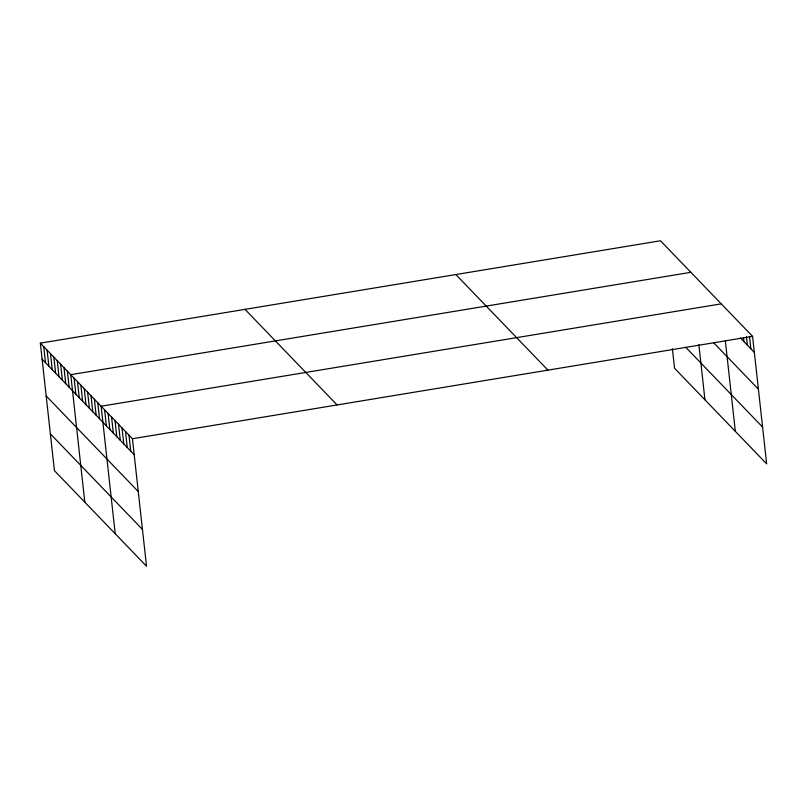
<?xml version="1.0" encoding="UTF-8"?>
<svg xmlns="http://www.w3.org/2000/svg" width="807" height="807" viewBox="0 0 807 807"><rect width="100%" height="100%" fill="white"/><g stroke="black" fill="none" stroke-linecap="round" stroke-linejoin="round"><path stroke-width="1.21" d="M40.35 343.136L132.439 438.726L146.521 566.232L54.422 470.642L40.35 343.136L660.479 240.768L752.578 336.358L766.65 463.864L674.561 368.274L672.392 348.664M690.873 272.312L70.744 374.68L84.816 502.186M721.266 303.856L101.127 406.224L115.209 533.73M132.439 438.726L752.578 336.358M740.433 337.951L754.343 352.397M713.59 342.662L758.409 389.186M685.698 347.262L762.585 427.085M455.834 274.551L547.933 370.141M244.995 309.353L337.084 404.943M42.125 359.176L134.214 454.755M46.181 395.955L138.269 491.544M50.367 433.853L142.456 529.442M749.501 336.448L750.863 348.785M746.435 336.539L747.383 345.174M743.499 337.861L743.903 341.563M725.332 340.746L735.338 431.362M698.862 344.66L704.945 399.818M128.959 435.114L130.734 451.153M125.478 431.503L127.254 447.542M122.008 427.892L123.774 443.931M118.528 424.28L120.293 440.319M115.048 420.669L116.813 436.708M111.568 417.058L113.333 433.097M108.088 413.446L109.863 429.485M104.607 409.835L106.383 425.874M97.758 402.713L99.523 418.752M94.379 399.213L96.144 415.252M90.999 395.702L92.775 411.741M87.62 392.202L89.395 408.241M84.251 388.702L86.016 404.741M80.871 385.191L82.637 401.23M77.492 381.691L79.268 397.73M74.113 378.18L75.888 394.22M67.364 371.17L69.13 387.209M63.985 367.669L65.76 383.708M60.606 364.169L62.381 380.198M57.236 360.658L59.002 376.698M53.857 357.158L55.622 373.197M50.478 353.648L52.253 369.687M47.099 350.147L48.874 366.186M43.729 346.637L45.495 362.676"/></g></svg>
